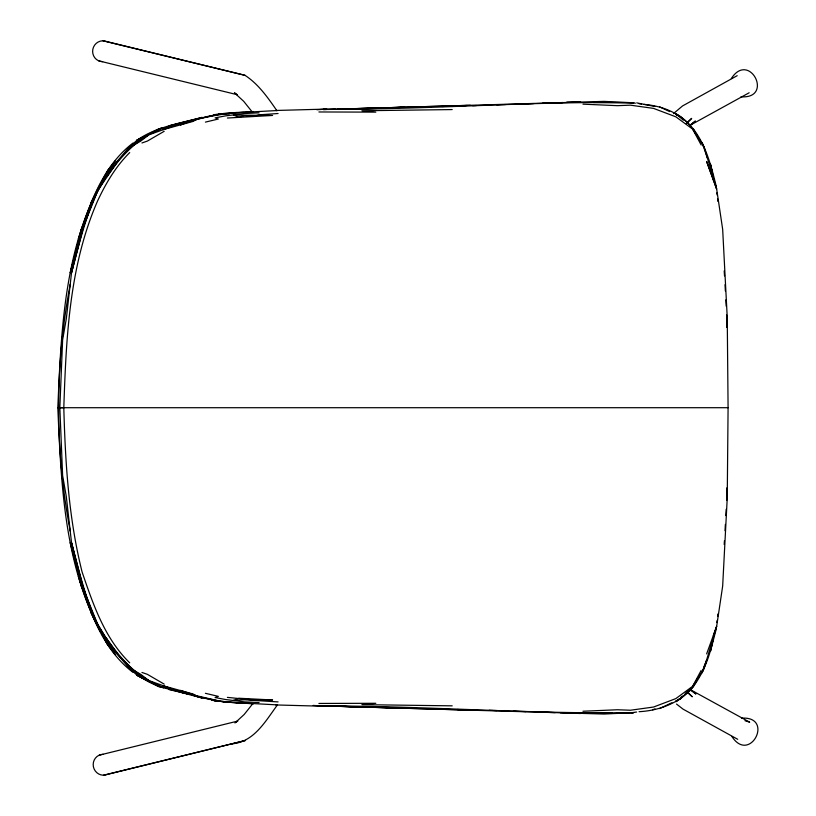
<?xml version="1.0" encoding="UTF-8"?>
<svg xmlns="http://www.w3.org/2000/svg" width="816" height="816" viewBox="0 0 816 816"><rect width="100%" height="100%" fill="white"/><g stroke="black" fill="none" stroke-linecap="round" stroke-linejoin="round"><path stroke-width="1.22" d="M582.961 104.162L617.426 105.672L630.431 105.172L653.534 108.385L675.832 116.81L692.641 129.122L703.963 146.574L716.662 189.057L722.66 229.265L727.24 317.414L728.086 407.704L727.24 498.005L722.66 586.153L716.662 626.351L703.963 668.845L692.641 686.297L675.832 698.598L653.534 707.033L630.431 710.236L617.426 709.747L582.961 711.246M726.648 327.42L726.658 314.976M276.644 704.851L223.727 701.964L197.778 696.619L193.015 693.977L162.986 685.766L165.373 687.643L181.733 692.325L144.85 679.136L133.11 669.977L113.067 650.27L93.177 616.437L79.744 577.881L71.543 542.783L66.3 496.536L62.618 475.544L59.843 407.714L62.618 339.874L66.3 318.883L71.543 272.626L79.744 237.527L93.177 198.982L113.067 165.138L133.11 145.432L144.85 136.272L181.733 123.083L165.373 127.765L162.986 129.652L193.015 121.431L197.778 118.789L223.727 113.444L276.644 110.558M129.713 662.827C104.601 638.306 93.095 604.309 82.079 571.914C68.636 518.231 65.321 462.825 63.801 407.704C66.198 337.936 69.166 265.955 97.553 201.022C105.784 183.365 115.811 166.393 129.713 152.582M100.807 632.094C64.036 563.866 61.108 483.327 57.814 407.714C61.108 332.092 64.036 251.542 100.807 183.325M725.016 530.716L725.363 524.413M725.842 515.579L726.179 509.266M726.658 500.432L726.648 487.999M724.2 544.496L724.424 540.753M717.631 616.508L717.886 614.009M70.247 284.213C54.784 365.558 54.784 449.861 70.247 531.206M713.123 638.826C709.747 657.4 702.484 675.485 690.479 690.203C676.811 703.912 658.165 710.675 639.081 711.695M716.764 622.537L717.254 620.252M713.133 639.122L710.471 651.209L716.428 628.289M77.857 243.229L70.288 272.819L81.957 227.205L78.489 240.771M706.768 659.532L702.127 672.874L704.29 665.764M78.367 238.935C89.617 204.071 102.694 166.056 133.049 143.014M79.744 237.527L93.177 198.982M713.378 635.399L716.662 626.351L706.625 653.922M90.851 202.847L99.083 187.119M104.377 177.011L107.906 170.269L115.433 160.66M678.718 699.261L675.954 701.689L680.819 698.516L693.488 686.317L697.578 678.616M704.565 665.407L705.738 663.204L704.545 665.173M692.641 686.297L701.158 670.415M101.99 181.152L103.173 178.969M104.356 176.797L107.906 170.269M731.32 78.56C749.404 50.368 774.343 99.032 740.989 96.818M277.399 704.973C265.628 720.936 253.909 742.325 231.775 743.835M252.756 703.729L244.198 714.459L234.957 722.976M673.435 113.638L682.523 105.958L737.195 75.674M686.307 123.624L691.693 118.371L687.164 122.675M680.564 697.649L682.411 696.028M685.185 693.6L693.488 686.317M689.887 125.419L695.405 121.023L689.857 125.429L749.17 92.769M235.906 722.344L237.803 721.069L99.338 755.157M164.21 131.294L147.349 141.086L141.953 142.963M158.845 128.795L136.966 140.26L128.061 148.471L119.493 158.804L98.216 189.72L83.824 225.379L71.543 272.626C81.467 235.661 89.923 196.462 113.067 165.138L106.304 177.164C117.983 160.803 130.621 145.044 148.543 135.099L140.852 141.005L128.061 148.471L144.85 136.272L136.966 140.26C156.284 126.664 179.948 123.461 202.195 117.382L169.085 125.797M675.668 701.077L680.819 698.516L677.474 700.108M659.603 708.584L671.884 702.76M652.627 709.808L654.983 708.9M180.55 125.011C203.755 115.637 228.562 112.945 253.307 111.527M179.306 123.471L200.032 118.412M202.48 117.79L211.048 115.607M103.51 775.2L245.514 740.459L107.355 774.415A10.455 10.139 76.3 0 1 93.412 766.795A10.455 10.139 76.3 0 1 103.193 754.321M205.408 122.114L218.331 119.034L215.098 117.861L225.644 115.862L244.3 113.546L259.09 112.843M741.489 718.162C774.843 715.887 749.986 764.592 731.85 736.43M212.252 115.403L214.649 114.995M631.686 712.715L636.613 712.031M220.606 114.169L218.249 114.383L220.708 114.281M224.135 113.842L229.306 113.903M227.389 118.024L272.595 115.444L233.427 115.097L239.027 117.167L244.759 115.607L253.531 116.341L259.274 114.821L278.083 113.506M316.904 109.742L326.839 109.079L275.686 110.476M219.535 114.362L213.955 114.668L236.66 112.435L243.627 112.455M633.655 712.623L604.024 714.041L323.391 705.911C426.86 705.922 530.196 714.275 633.655 712.623L617.202 712.745M633.655 102.785C534.99 100.939 436.448 109.242 337.773 109.181L604.024 101.378L633.655 102.785L593.161 102.5M441.956 106.508L447.005 106.304M462.162 105.692L467.221 105.488M323.391 109.497L404.818 107.222L363.273 109.028L323.391 109.497L335.315 109.211M472.658 105.682L476.473 105.539M496.791 104.836L505.675 104.53M519.649 104.04L533.613 103.55M542.507 103.244L562.826 102.53M566.63 102.398L580.604 101.908M337.763 109.15L470.302 105.305M452.197 109.568L361.896 110.772L375.819 112.129L318.903 111.965M57.814 407.714L728.086 407.704M566.59 713.102L612.143 712.776M59.843 407.714L63.801 407.704M318.903 703.443L375.819 703.29L361.896 704.636L452.197 705.84M243.627 702.953L236.66 702.974L213.955 700.75L253.307 703.892M566.59 102.316L580.502 102.408M470.302 710.104L323.391 705.911M275.686 704.942L326.839 706.34L313.171 705.412M489.172 710.308L496.791 710.573M513.295 711.154L525.994 711.593M536.153 711.95L555.206 712.613M560.286 712.796L580.604 713.5M457.113 709.512L467.221 709.93M389.711 707.533L336.498 706.228L404.818 708.186L393.485 707.696M259.09 702.566L244.3 701.862L225.644 699.547L215.098 697.547L218.331 696.374L205.408 693.304M278.083 701.913L244.759 699.812L233.427 700.322L239.027 698.251L272.595 699.975C257.264 700.903 242.648 698.833 227.389 697.384M213.241 699.985L211.048 699.802L213.445 700.21M221.779 701.352L226.481 701.791M631.686 102.694L635.389 103.204M639.081 103.724L641.539 104.06M644.008 104.407C661.582 105.794 679.381 112.506 690.775 126.48M215.852 700.618L218.249 701.026M636.715 102.867L654.983 106.508M169.085 689.622L190.25 694.498L158.845 686.613L148.583 681.829L136.966 675.158L128.061 666.947L119.493 656.615L106.304 638.245L98.216 625.688L83.824 590.029L71.543 542.783C81.467 579.758 89.923 618.946 113.067 650.27L106.304 638.245C117.983 654.616 130.621 670.364 148.543 680.309L140.852 674.404L128.061 666.947L144.85 679.136L136.966 675.158L146.982 679.861M102.918 40.8L244.973 75.317C258.488 84.099 267.893 97.696 276.93 110.752M244.973 75.317L106.763 41.585A10.455 10.129 -76.3 0 0 92.851 49.195A10.455 10.129 -76.3 0 0 102.632 61.649M98.777 60.853L237.303 94.717L234.447 92.81L243.709 101.317L252.287 112.037M195.146 695.752L209.824 699.496M219.535 701.046L196.095 695.64L180.55 690.397M179.306 691.948L202.195 698.037L191.444 694.855M744.957 720.701L749.68 722.191L690.305 689.622L695.875 694.028L690.346 689.642M141.953 672.455L147.349 674.322L164.21 684.124M149.206 680.911L163.679 687.715L160.456 687.062L136.966 675.158L158.845 686.613M659.603 106.825L669.65 111.598M676.352 114.77L680.819 116.892L675.668 114.332M737.725 739.306L683.012 709.114L676.535 704.065M133.049 672.404C102.694 649.352 89.617 611.337 78.367 576.484M683.339 120.197L675.954 113.72C701.903 128.846 709.838 159.967 716.428 187.129M101.99 634.267L107.906 645.14L115.433 654.758M692.641 129.122L701.158 144.993M693.488 129.091L697.578 136.802M90.851 612.571L96.727 623.801M104.377 638.408L107.906 645.14M79.744 577.881L93.177 616.437M703.208 146.095L702.127 142.535L707.462 158.324M75.337 562.316L70.288 542.589L81.957 588.203L78.489 574.648M75.959 564.784L77.857 572.179M713.133 176.287L710.471 164.2L712.327 172.88M716.764 192.882L717.254 195.167M717.631 198.9L717.886 201.399M724.2 270.912L724.506 275.91M725.016 284.692L725.363 291.006M725.842 299.839L726.179 306.143M160.456 128.347L136.966 140.26L163.679 127.704L160.456 128.347M692.152 696.68L687.623 692.386L692.152 696.68M713.378 180.01L706.625 161.486L716.662 189.057L713.378 180.01"/></g></svg>
